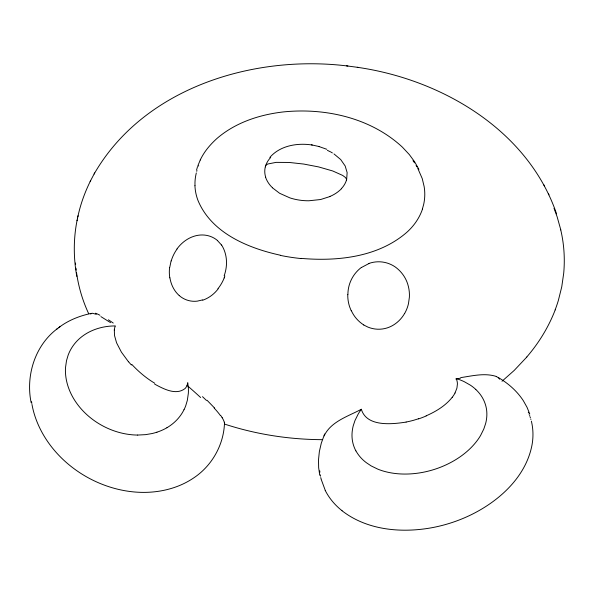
<?xml version="1.0" encoding="UTF-8"?>
<svg xmlns="http://www.w3.org/2000/svg" width="594" height="594" viewBox="0 0 594 594"><rect width="100%" height="100%" fill="white"/><g stroke="black" fill="none" stroke-linecap="round" stroke-linejoin="round"><path stroke-width="0.89" d="M347.765 294.669L347.787 296.688A36.68 36.145 43.4 0 0 349.658 306.89L351.195 310.766M265.704 177.235A23.634 20.864 -13.6 0 1 265.139 167.605L265.77 165.362L267.679 164.026L276.084 162.37L289.226 162.452L303.772 164.063L318.629 166.921L332.759 170.983L342.679 175.43L345.418 177.472L346.673 179.314L347.134 172.616L345.196 166.03L340.718 159.563L333.954 153.905M224.309 422.215A22.728 6.757 40.4 0 1 224.45 424.071C223.396 445.129 212.088 465.228 194.765 477.197A72.639 64.078 -13.9 0 1 172.498 488.075C140.867 497.987 105.487 490.087 78.423 471.807A135.981 119.958 -13.9 0 1 50.935 446.079C41.587 433.865 34.719 419.616 31.972 404.432M114.308 329.989L114.538 335.603L116.461 342.419A32.284 21.08 56.7 0 0 116.788 343.243L121.428 352.168L128.482 361.791M169.736 267.449L171.094 260.892M77.532 218.176C73.411 237.273 73.292 257.18 76.826 276.381M324.146 435.877C330.858 421.48 348.24 416.305 361.345 409.266C366.624 427.183 392.359 424.235 406.118 422.082M77.851 216.758C80.494 204.173 84.949 191.996 90.674 180.502M77.027 220.686L77.168 220.025M77.502 218.369L78.059 215.741M196.31 172.913L195.923 174.629A60.484 50.906 -17.5 0 0 194.973 182.662L194.995 185.699M265.325 166.899L265.518 166.201M346.666 179.358L346.51 179.923M196.592 169.936L197.572 166.543M422.386 209.058L423.678 204.388A61.895 53.683 -5.2 0 0 424.138 186.546L422.252 178.616L417.805 168.406M224.844 275.98L224.153 277.895M324.636 433.991L321.287 443.198L319.357 451.589L318.495 459.949L318.659 467.768L319.75 475.193M200.267 159.994C204.113 151.7 210.172 144.617 216.899 138.521C235.462 122.483 259.697 114.583 283.776 111.88L284.511 111.813C326.188 107.804 371.205 118.147 402.45 147.208L409.333 154.589L414.686 161.88L418.896 169.372M197.884 165.674L200.564 159.296M94.097 174.027C143.703 87.704 253.415 54.314 347.861 66.031M90.184 181.445L94.698 172.899M455.011 392.998L456.927 388.09L457.417 384.021A19.78 16.194 -18.9 0 0 456.185 378.541A59.823 51.218 -14.4 0 1 464.263 381.69L470.396 385.179A50.007 42.827 -14.5 0 1 475.831 389.464M404.603 313.476C400.757 320.166 394.542 325.571 387.147 327.925A28.059 27.963 39 0 1 367.842 327.064L363.758 325.007M217.946 288.729L219.201 287.065A36.68 31.957 -65 0 0 224.205 277.918M176.967 248.953C181.148 243.176 187.021 238.513 193.852 236.308A28.742 25.78 -56.9 0 1 217.471 240.496M452.227 397.282C445.5 405.791 435.944 411.523 426.143 415.837M90.503 313.996L92.434 313.246L96.339 314.33M526.856 356.994L514.189 370.441L502.012 381.251M269.832 157.44C280.071 145.56 297.446 142.679 312.273 145.033M57.521 328.549C35.046 345.225 25.564 375.586 31.133 402.598M58.561 327.769C68.11 320.322 79.7 315.808 91.483 313.328M56.408 329.395L60.246 326.492M361.486 267.478L368.911 263.565M166.921 427.739L168.265 426.923A44.84 38.929 -8.7 0 0 183.992 409.697M329.967 196.54L320.619 199.525L308.843 200.779A56.772 50.2 -14.2 0 1 289.939 197.899L279.64 193.295L272.423 187.793M156.927 432.194L156.512 432.328A49.317 42.827 -8.7 0 1 151.841 433.583L145.582 434.645L137.674 435.06M418.577 418.74L413.684 420.262A79.826 62.682 -19.9 0 1 406.118 422.037M202.703 299.888L197.208 301.151A28.096 25.349 -73.3 0 1 179.225 295.574M460.855 377.598C472.453 375.868 484.853 372.728 496.376 376.477M301.203 258.39C337.429 261.516 378.029 257.187 406.563 232.536A62.994 54.633 -4.4 0 0 422.483 209.081M357.276 67.293C441.491 79.366 527.91 129.938 556.548 213.84M346.517 65.852L358.62 67.471M318.785 146.466L326.819 149.302M311.471 144.862L319.579 146.636M280.383 255.22C248.233 248.188 211.813 233.227 198.144 200.854A66.097 55.658 -16.5 0 1 194.929 185.707M327.413 150.356L330.219 151.722M100.913 316.617L110.581 322.653M330.776 152.012L332.388 152.925M154.715 384.162C163.402 388.795 176.076 395.782 185.142 388.461A20.27 12.385 58.8 0 0 187.749 382.714L188.35 387.934A61.323 53.252 -8.6 0 1 188.328 393.473L187.333 400.356L185.729 405.761A49.309 42.82 -8.7 0 1 184.021 409.712M498.618 377.725C508.382 383.472 517.062 391.149 523.299 400.653L527.049 407.343L529.751 413.996M342.055 510.773C367.077 530.242 401.306 533.241 431.63 527.762A135.981 119.958 -13.9 0 0 470.804 514.931C499.212 501.084 526.165 476.841 532.098 444.49A72.639 64.078 -13.9 0 0 531.66 422.371L531.333 421.131M217.434 240.54L221.562 245.047M179.24 295.552C174.087 291.03 170.975 284.511 169.914 277.799M207.031 400.252L214.597 408.056M412.979 160.699L414.612 162.867M220.834 415.651L222.215 417.723M416.075 165.414L416.988 166.884M355.969 450.928L356.615 452.056A46.57 39.88 -14.3 0 0 366.32 462.674L371.131 465.896L377.777 469.134A61.331 52.532 -14.3 0 0 383.472 471.116C394.995 474.472 407.254 474.762 419.082 472.987A85.974 73.678 -14.4 0 0 450.326 462.741C460.744 457.269 470.3 449.851 477.353 440.362A61.331 52.532 -14.4 0 0 480.605 435.447L483.813 428.987L485.61 423.619A49.317 42.233 -14.5 0 0 486.464 419.498L486.531 419.03A45.983 39.382 -14.5 0 0 486.545 409.496L486.315 408.145A44.84 38.395 -14.5 0 0 475.801 389.493M548.5 193.904L548.96 194.81M543.904 184.89L544.401 185.877M325.274 490.414L321.146 479.217M528.296 412.266L528.467 412.652M528.964 413.832L529.12 414.233M554.016 208.308L557.113 216.713L560.818 229.937M529.581 415.429L529.87 416.231M530.145 417.04L530.405 417.849M530.776 419.074L530.895 419.483M321.05 478.809L320.76 477.561M320.255 474.888L320.493 476.225M31.564 401.707L31.838 403.526M319.75 470.849L319.891 472.2M169.795 277.829A36.405 33.873 -63.1 0 1 169.602 267.434M218.139 288.899A33.012 29.514 -68.9 0 1 202.769 300.2M221.599 245.018A34.667 30.146 -64.9 0 1 224.168 275.757M171.213 260.929A37.036 34.348 -62.7 0 1 177.057 249.027M368.874 263.476A28.742 28.319 12.5 0 1 395.032 266.817C400.965 271.005 405.502 277.101 407.699 284.029A37.036 36.739 -15.5 0 1 409.392 297.119L408.457 303.734A36.405 36.175 -3 0 1 404.633 313.498M347.906 294.669A34.808 34.326 19.7 0 1 361.427 267.397M363.78 324.97A32.744 32.343 40.4 0 1 351.351 310.699M166.929 427.747A45.983 39.932 -8.7 0 1 156.957 432.18M137.674 435.06A61.331 53.267 -8.7 0 1 131.371 434.719C119.646 433.546 108.271 429.507 98.27 423.299A85.974 74.71 -8.8 0 1 76.344 402.777C70.211 394.06 66.09 383.761 65.496 373.062A61.331 53.289 -8.7 0 1 65.518 367.523L66.513 360.632L68.117 355.227A46.57 40.466 -8.6 0 1 75.742 342.396C85.536 331.2 100.728 325.868 115.362 325.935A19.773 12.86 57 0 0 114.293 329.982M108.39 319.802A122.193 20.812 43.3 0 1 113.239 323.047M187.021 385.372A105.079 20.233 41.8 0 1 200.631 397.52M154.774 383.256A77.302 46.726 55.6 0 1 131.794 364.404M131.4 364.998A66.068 41.58 56.6 0 1 128.534 361.731M202.487 396.658A76.648 18.369 41.8 0 1 206.385 400.386M214.13 408.019A36.657 10.224 41.3 0 1 220.367 415.473M222.134 417.686A23.456 6.928 40.6 0 1 224.257 422.178M322.059 439.671A300.571 265.147 -13.9 0 1 224.443 424.042M355.873 450.876A44.84 38.395 -14.3 0 1 352.42 429.9A49.302 42.219 -14.3 0 1 353.222 425.831L354.989 420.522L358.145 414.137A61.167 52.369 -14.3 0 1 361.345 409.266M455.917 379.083A123.151 44.55 -19.4 0 1 460.558 378.14M455.034 393.005A32.514 26.633 -18.5 0 1 452.234 397.289M426.202 415.963A79.596 63.172 -19.9 0 1 418.621 418.874M496.265 376.559A23.626 10.93 -24.7 0 1 499.628 379.21M346.517 179.975A23.634 20.827 -14.3 0 1 341.312 188.721M341.402 188.795A32.21 28.393 -14.2 0 1 329.93 196.458M272.475 187.741A32.21 28.445 -13.8 0 1 265.577 177.272M265.488 166.194A23.634 20.864 -13.5 0 1 270.701 157.455M301.165 258.561A167.991 133.271 -6.8 0 1 280.323 255.383M196.748 171.324A61.264 51.559 -17.6 0 1 196.985 170.523M198.53 166.164A61.264 51.559 -17.6 0 1 198.686 165.771M88.706 313.736A184.021 162.333 -13.9 0 1 76.537 272.631M76.203 270.077A184.021 162.333 -13.9 0 1 75.987 268.161M75.624 264.308A184.021 162.333 -13.9 0 1 75.527 263.016M555.204 309.912A173.997 153.482 -13.9 0 1 526.811 356.957M555.138 309.897A167.263 147.55 -13.9 0 0 558.367 300.408L561.746 286.843L563.706 273.262A172.639 152.287 -13.9 0 0 560.758 229.952M342.092 510.736A73.359 64.709 -13.9 0 1 325.222 490.436M95.478 313.209A64.605 14.152 47.1 0 1 99.948 315.251"/></g></svg>
